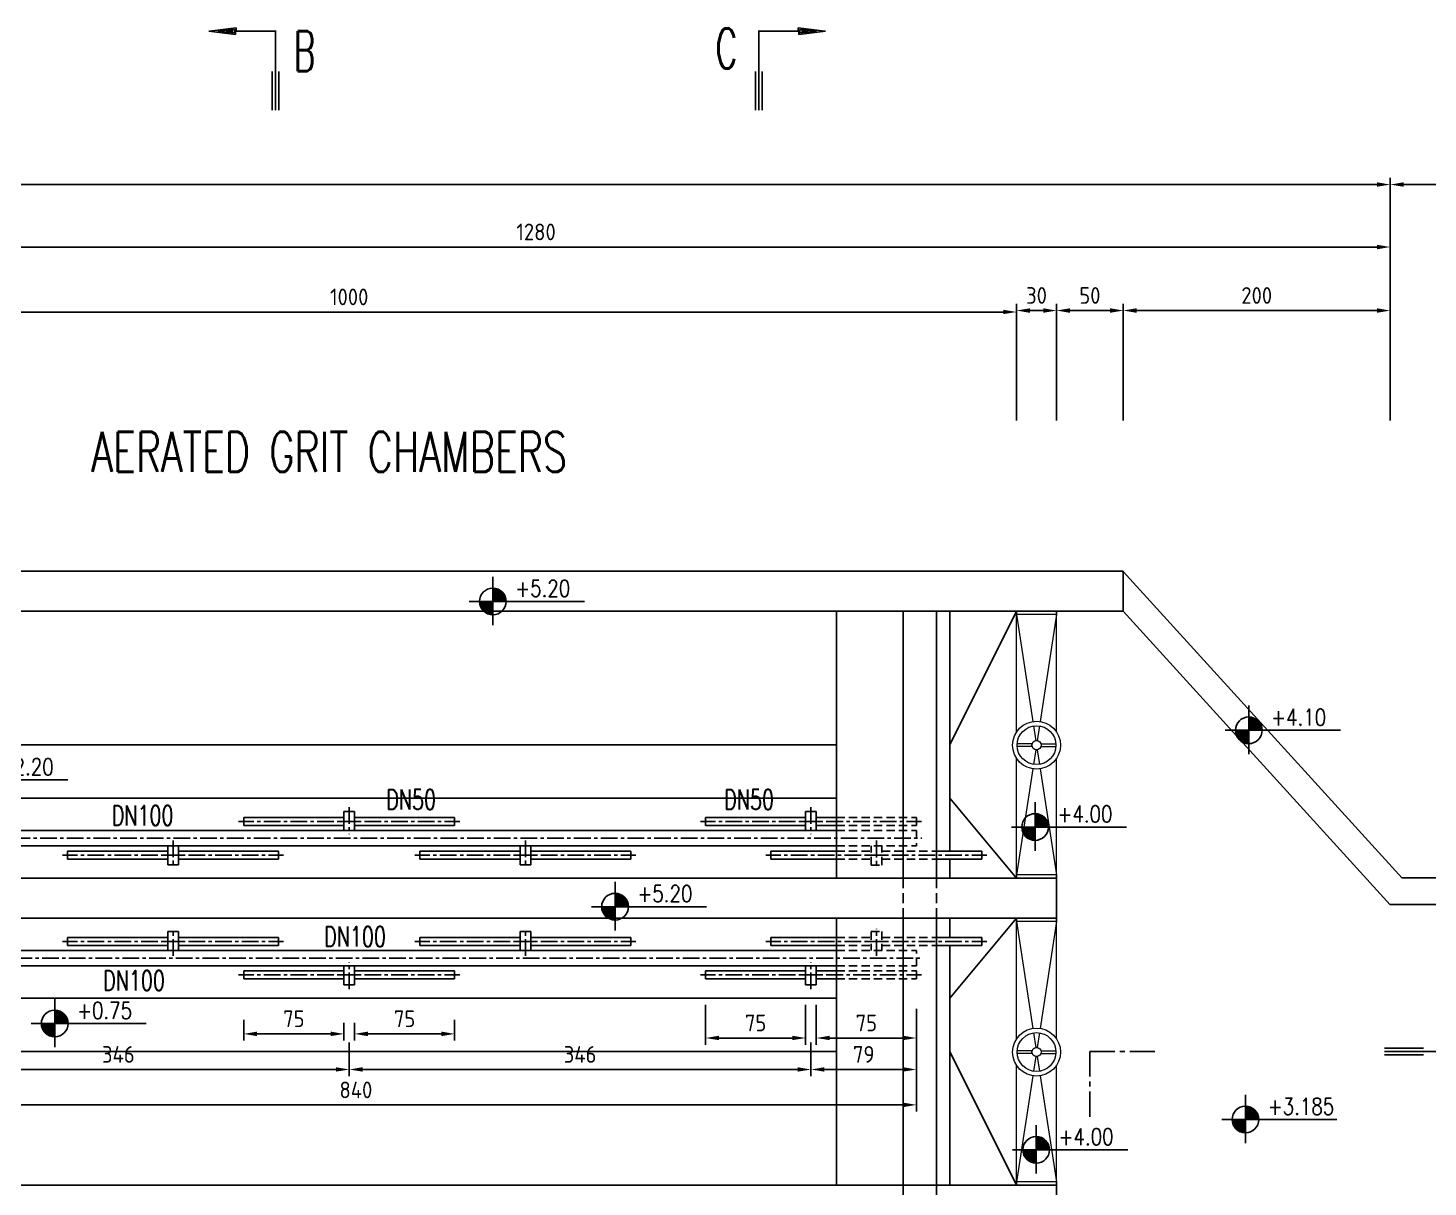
# Model space of a CAD drawing. Header units: inches. Extents: x 113285 to 117969, y -9404 to -6149.
# Drawn here: x 115717 to 116766, y -7018 to -6149 of the extents above; entities that cross this region are included whole.
import ezdxf
from ezdxf.enums import TextEntityAlignment as Align

# ---------------------------------------------------------------- set-up
doc = ezdxf.new("R2010")
doc.units = ezdxf.units.IN
doc.header["$MEASUREMENT"] = 0
doc.linetypes.add('CENTER', pattern=[2, 1.25, -0.25, 0.25, -0.25])
doc.linetypes.add('HIDDEN', pattern=[0.375, 0.25, -0.125])
for name, color, linetype in [('1', 1, 'Continuous'), ('2', 2, 'Continuous'), ('3', 3, 'Continuous'), ('4', 4, 'Continuous'), ('KOT', 2, 'Continuous'), ('OLCU', 2, 'Continuous'), ('YAZI', 7, 'Continuous'), ('YAZI02', 2, 'Continuous'), ('YAZI03', 3, 'Continuous')]:
    doc.layers.add(name, color=color, linetype=linetype)
doc.styles.add('A5', font='romanstw.shx', dxfattribs={"width": 0.5})
doc.styles.add('A6', font='romanstw.shx', dxfattribs={"width": 0.6})
doc.styles.add('PASSDIN', font='isocp.shx')
doc.styles.add('TROMANS', font='romanstw.shx')
doc.dimstyles.get("Standard").update_dxf_attribs({"dimscale": 5, "dimtxt": 2.5, "dimasz": 2, "dimexe": 1, "dimexo": 1, "dimgap": 1, "dimtad": 1, "dimdec": 8, "dimzin": 12, "dimdsep": 46, "dimtxsty": 'PASSDIN', "dimcen": 2, "dimadec": 1, "dimazin": 3, "dimtfac": 1, "dimtdec": 8, "dimtix": 1, "dimtofl": 0, "dimtmove": 0, "dimatfit": 3, "dimfxl": 0, "dimtolj": 1, "dimtzin": 0, "dimarcsym": 0})

# ---------------------------------------------------------------- blocks, each defined once
blk = doc.blocks.new('*D70')
at = {"layer": 'Defpoints', "color": 0}
for p in [(116737.7, -6361), (116537.7, -6448.5), (116737.7, -6448.5)]:
    blk.add_point(p, dxfattribs=at)
at = {"layer": 'OLCU', "color": 0, "lineweight": -2}
for p, q in [((116537.7, -6443.5), (116537.7, -6356)), ((116737.7, -6443.5), (116737.7, -6356)), ((116547.7, -6361), (116727.7, -6361))]:
    blk.add_line(p, q, dxfattribs=at)
at = {"layer": 'OLCU', "color": 0}
for points in [[(116547.7, -6359.3), (116547.7, -6362.7), (116537.7, -6361)], [(116727.7, -6359.3), (116727.7, -6362.7), (116737.7, -6361)]]:
    blk.add_solid(points, dxfattribs=at)
at = {"layer": 'OLCU', "color": 0, "insert": (116637.7, -6349.7), "char_height": 12.5, "attachment_point": 5, "style": 'PASSDIN'}
blk.add_mtext('\\A1;200', dxfattribs=at)
blk = doc.blocks.new('*D50')
at = {"layer": 'Defpoints', "color": 0}
for p in [(113407.7, -6266.6), (113407.7, -6448.5), (116737.7, -6448.5)]:
    blk.add_point(p, dxfattribs=at)
at = {"layer": 'OLCU', "color": 0, "lineweight": -2}
for p, q in [((113407.7, -6443.5), (113407.7, -6261.6)), ((116737.7, -6443.5), (116737.7, -6261.6)), ((116727.7, -6266.6), (113417.7, -6266.6))]:
    blk.add_line(p, q, dxfattribs=at)
at = {"layer": 'OLCU', "color": 0}
for points in [[(113417.7, -6264.9), (113417.7, -6268.2), (113407.7, -6266.6)], [(116727.7, -6264.9), (116727.7, -6268.2), (116737.7, -6266.6)]]:
    blk.add_solid(points, dxfattribs=at)
at = {"layer": 'OLCU', "color": 0, "insert": (115072.7, -6255.3), "char_height": 12.5, "attachment_point": 5, "style": 'PASSDIN'}
blk.add_mtext('\\A1;3330', dxfattribs=at)
blk = doc.blocks.new('*D49')
at = {"layer": 'Defpoints', "color": 0}
for p in [(115457.7, -6313.4), (115457.7, -6448.5), (116737.7, -6448.5)]:
    blk.add_point(p, dxfattribs=at)
at = {"layer": 'OLCU', "color": 0, "lineweight": -2}
for p, q in [((115457.7, -6443.5), (115457.7, -6308.4)), ((116727.7, -6313.4), (115467.7, -6313.4)), ((116737.7, -6443.5), (116737.7, -6308.4))]:
    blk.add_line(p, q, dxfattribs=at)
at = {"layer": 'OLCU', "color": 0}
for points in [[(115467.7, -6311.7), (115467.7, -6315.1), (115457.7, -6313.4)], [(116727.7, -6311.7), (116727.7, -6315.1), (116737.7, -6313.4)]]:
    blk.add_solid(points, dxfattribs=at)
at = {"layer": 'OLCU', "color": 0, "insert": (116097.7, -6302.1), "char_height": 12.5, "attachment_point": 5, "style": 'PASSDIN'}
blk.add_mtext('\\A1;1280', dxfattribs=at)
blk = doc.blocks.new('*D48')
at = {"layer": 'Defpoints', "color": 0}
for p in [(116537.7, -6361), (116487.7, -6448.5), (116537.7, -6448.5)]:
    blk.add_point(p, dxfattribs=at)
at = {"layer": 'OLCU', "color": 0, "lineweight": -2}
for p, q in [((116487.7, -6443.5), (116487.7, -6356)), ((116537.7, -6443.5), (116537.7, -6356)), ((116497.7, -6361), (116527.7, -6361))]:
    blk.add_line(p, q, dxfattribs=at)
at = {"layer": 'OLCU', "color": 0}
for points in [[(116497.7, -6359.3), (116497.7, -6362.7), (116487.7, -6361)], [(116527.7, -6359.3), (116527.7, -6362.7), (116537.7, -6361)]]:
    blk.add_solid(points, dxfattribs=at)
at = {"layer": 'OLCU', "color": 0, "insert": (116512.7, -6349.7), "char_height": 12.5, "attachment_point": 5, "style": 'PASSDIN'}
blk.add_mtext('\\A1;50', dxfattribs=at)
blk = doc.blocks.new('*D47')
at = {"layer": 'Defpoints', "color": 0}
for p in [(116487.7, -6361), (116457.7, -6448.5), (116487.7, -6448.5)]:
    blk.add_point(p, dxfattribs=at)
at = {"layer": 'OLCU', "color": 0, "lineweight": -2}
for p, q in [((116457.7, -6443.5), (116457.7, -6356)), ((116487.7, -6443.5), (116487.7, -6356)), ((116467.7, -6361), (116477.7, -6361))]:
    blk.add_line(p, q, dxfattribs=at)
at = {"layer": 'OLCU', "color": 0}
for points in [[(116467.7, -6359.3), (116467.7, -6362.7), (116457.7, -6361)], [(116477.7, -6359.3), (116477.7, -6362.7), (116487.7, -6361)]]:
    blk.add_solid(points, dxfattribs=at)
at = {"layer": 'OLCU', "color": 0, "insert": (116472.7, -6349.7), "char_height": 12.5, "attachment_point": 5, "style": 'PASSDIN'}
blk.add_mtext('\\A1;30', dxfattribs=at)
blk = doc.blocks.new('*D46')
at = {"layer": 'Defpoints', "color": 0}
for p in [(116457.7, -6362.1), (115457.7, -6448.5), (116457.7, -6448.5)]:
    blk.add_point(p, dxfattribs=at)
at = {"layer": 'OLCU', "color": 0, "lineweight": -2}
for p, q in [((115457.7, -6443.5), (115457.7, -6357.1)), ((115467.7, -6362.1), (116447.7, -6362.1)), ((116457.7, -6443.5), (116457.7, -6357.1))]:
    blk.add_line(p, q, dxfattribs=at)
at = {"layer": 'OLCU', "color": 0}
for points in [[(115467.7, -6360.4), (115467.7, -6363.7), (115457.7, -6362.1)], [(116447.7, -6360.4), (116447.7, -6363.7), (116457.7, -6362.1)]]:
    blk.add_solid(points, dxfattribs=at)
at = {"layer": 'OLCU', "color": 0, "insert": (115957.7, -6350.8), "char_height": 12.5, "attachment_point": 5, "style": 'PASSDIN'}
blk.add_mtext('\\A1;1000', dxfattribs=at)
blk = doc.blocks.new('*D94')
at = {"layer": 'Defpoints', "color": 0}
for p in [(117117.7, -6266.6), (116737.7, -6448.5), (117117.7, -6448.5)]:
    blk.add_point(p, dxfattribs=at)
at = {"layer": 'OLCU', "color": 0, "lineweight": -2}
for p, q in [((116737.7, -6443.5), (116737.7, -6261.6)), ((117117.7, -6443.5), (117117.7, -6261.6)), ((116747.7, -6266.6), (117107.7, -6266.6))]:
    blk.add_line(p, q, dxfattribs=at)
at = {"layer": 'OLCU', "color": 0}
for points in [[(116747.7, -6264.9), (116747.7, -6268.2), (116737.7, -6266.6)], [(117107.7, -6264.9), (117107.7, -6268.2), (117117.7, -6266.6)]]:
    blk.add_solid(points, dxfattribs=at)
at = {"layer": 'OLCU', "color": 0, "insert": (116927.7, -6255.3), "char_height": 12.5, "attachment_point": 5, "style": 'PASSDIN'}
blk.add_mtext('\\A1;380', dxfattribs=at)
blk = doc.blocks.new('*D101')
at = {"layer": 'Defpoints', "color": 0}
for p in [(115542.7, -6916.4), (116382.7, -6929.8), (116382.7, -6956.3)]:
    blk.add_point(p, dxfattribs=at)
at = {"layer": 'OLCU', "color": 0, "lineweight": -2}
for p, q in [((115542.7, -6921.4), (115542.7, -6961.3)), ((116382.7, -6934.8), (116382.7, -6961.3)), ((115552.7, -6956.3), (116372.7, -6956.3))]:
    blk.add_line(p, q, dxfattribs=at)
at = {"layer": 'OLCU', "color": 0}
for points in [[(115552.7, -6954.6), (115552.7, -6958), (115542.7, -6956.3)], [(116372.7, -6954.6), (116372.7, -6958), (116382.7, -6956.3)]]:
    blk.add_solid(points, dxfattribs=at)
at = {"layer": 'OLCU', "color": 0, "insert": (115962.7, -6945.1), "char_height": 12.5, "attachment_point": 5, "style": 'PASSDIN'}
blk.add_mtext('\\A1;840', dxfattribs=at)
blk = doc.blocks.new('*D102')
at = {"layer": 'Defpoints', "color": 0}
for p in [(116303.7, -6904.6), (116382.7, -6906.2), (116303.7, -6929.8)]:
    blk.add_point(p, dxfattribs=at)
at = {"layer": 'OLCU', "color": 0, "lineweight": -2}
for p, q in [((116303.7, -6909.6), (116303.7, -6934.8)), ((116382.7, -6911.2), (116382.7, -6934.8)), ((116372.7, -6929.8), (116313.7, -6929.8))]:
    blk.add_line(p, q, dxfattribs=at)
at = {"layer": 'OLCU', "color": 0}
for points in [[(116313.7, -6928.1), (116313.7, -6931.4), (116303.7, -6929.8)], [(116372.7, -6928.1), (116372.7, -6931.4), (116382.7, -6929.8)]]:
    blk.add_solid(points, dxfattribs=at)
at = {"layer": 'OLCU', "color": 0, "insert": (116343.2, -6918.5), "char_height": 12.5, "attachment_point": 5, "style": 'PASSDIN'}
blk.add_mtext('\\A1;79', dxfattribs=at)
blk = doc.blocks.new('*D103')
at = {"layer": 'Defpoints', "color": 0}
for p in [(116307.7, -6876.4), (116382.7, -6879.3), (116382.7, -6906.2)]:
    blk.add_point(p, dxfattribs=at)
at = {"layer": 'OLCU', "color": 0, "lineweight": -2}
for p, q in [((116307.7, -6881.4), (116307.7, -6911.2)), ((116382.7, -6884.3), (116382.7, -6911.2)), ((116317.7, -6906.2), (116372.7, -6906.2))]:
    blk.add_line(p, q, dxfattribs=at)
at = {"layer": 'OLCU', "color": 0}
for points in [[(116317.7, -6904.5), (116317.7, -6907.8), (116307.7, -6906.2)], [(116372.7, -6904.5), (116372.7, -6907.8), (116382.7, -6906.2)]]:
    blk.add_solid(points, dxfattribs=at)
at = {"layer": 'OLCU', "color": 0, "insert": (116345.2, -6894.9), "char_height": 12.5, "attachment_point": 5, "style": 'PASSDIN'}
blk.add_mtext('\\A1;75', dxfattribs=at)
blk = doc.blocks.new('*D104')
at = {"layer": 'Defpoints', "color": 0}
for p in [(115957.7, -6904.6), (116303.7, -6904.6), (115957.7, -6929.8)]:
    blk.add_point(p, dxfattribs=at)
at = {"layer": 'OLCU', "color": 0, "lineweight": -2}
for p, q in [((115957.7, -6909.6), (115957.7, -6934.8)), ((116303.7, -6909.6), (116303.7, -6934.8)), ((116293.7, -6929.8), (115967.7, -6929.8))]:
    blk.add_line(p, q, dxfattribs=at)
at = {"layer": 'OLCU', "color": 0}
for points in [[(115967.7, -6928.1), (115967.7, -6931.4), (115957.7, -6929.8)], [(116293.7, -6928.1), (116293.7, -6931.4), (116303.7, -6929.8)]]:
    blk.add_solid(points, dxfattribs=at)
at = {"layer": 'OLCU', "color": 0, "insert": (116130.7, -6918.5), "char_height": 12.5, "attachment_point": 5, "style": 'PASSDIN'}
blk.add_mtext('\\A1;346', dxfattribs=at)
blk = doc.blocks.new('*D105')
at = {"layer": 'Defpoints', "color": 0}
for p in [(116224.7, -6876.4), (116299.7, -6876.4), (116224.7, -6906.2)]:
    blk.add_point(p, dxfattribs=at)
at = {"layer": 'OLCU', "color": 0, "lineweight": -2}
for p, q in [((116224.7, -6881.4), (116224.7, -6911.2)), ((116299.7, -6881.4), (116299.7, -6911.2)), ((116289.7, -6906.2), (116234.7, -6906.2))]:
    blk.add_line(p, q, dxfattribs=at)
at = {"layer": 'OLCU', "color": 0}
for points in [[(116234.7, -6904.5), (116234.7, -6907.8), (116224.7, -6906.2)], [(116289.7, -6904.5), (116289.7, -6907.8), (116299.7, -6906.2)]]:
    blk.add_solid(points, dxfattribs=at)
at = {"layer": 'OLCU', "color": 0, "insert": (116262.2, -6894.9), "char_height": 12.5, "attachment_point": 5, "style": 'PASSDIN'}
blk.add_mtext('\\A1;75', dxfattribs=at)
blk = doc.blocks.new('*D106')
at = {"layer": 'Defpoints', "color": 0}
for p in [(115961.7, -6889.7), (116036.7, -6887.5), (116036.7, -6903.1)]:
    blk.add_point(p, dxfattribs=at)
at = {"layer": 'OLCU', "color": 0, "lineweight": -2}
for p, q in [((115961.7, -6894.7), (115961.7, -6908.1)), ((116036.7, -6892.5), (116036.7, -6908.1)), ((115971.7, -6903.1), (116026.7, -6903.1))]:
    blk.add_line(p, q, dxfattribs=at)
at = {"layer": 'OLCU', "color": 0}
for points in [[(115971.7, -6901.4), (115971.7, -6904.8), (115961.7, -6903.1)], [(116026.7, -6901.4), (116026.7, -6904.8), (116036.7, -6903.1)]]:
    blk.add_solid(points, dxfattribs=at)
at = {"layer": 'OLCU', "color": 0, "insert": (115999.2, -6891.8), "char_height": 12.5, "attachment_point": 5, "style": 'PASSDIN'}
blk.add_mtext('\\A1;75', dxfattribs=at)
blk = doc.blocks.new('*D107')
at = {"layer": 'Defpoints', "color": 0}
for p in [(115878.7, -6887.5), (115953.7, -6889.7), (115953.7, -6903.1)]:
    blk.add_point(p, dxfattribs=at)
at = {"layer": 'OLCU', "color": 0, "lineweight": -2}
for p, q in [((115878.7, -6892.5), (115878.7, -6908.1)), ((115953.7, -6894.7), (115953.7, -6908.1)), ((115888.7, -6903.1), (115943.7, -6903.1))]:
    blk.add_line(p, q, dxfattribs=at)
at = {"layer": 'OLCU', "color": 0}
for points in [[(115888.7, -6901.4), (115888.7, -6904.8), (115878.7, -6903.1)], [(115943.7, -6901.4), (115943.7, -6904.8), (115953.7, -6903.1)]]:
    blk.add_solid(points, dxfattribs=at)
at = {"layer": 'OLCU', "color": 0, "insert": (115916.2, -6891.8), "char_height": 12.5, "attachment_point": 5, "style": 'PASSDIN'}
blk.add_mtext('\\A1;75', dxfattribs=at)
blk = doc.blocks.new('*D110')
at = {"layer": 'Defpoints', "color": 0}
for p in [(115611.7, -6904.6), (115957.7, -6904.6), (115611.7, -6929.8)]:
    blk.add_point(p, dxfattribs=at)
at = {"layer": 'OLCU', "color": 0, "lineweight": -2}
for p, q in [((115611.7, -6909.6), (115611.7, -6934.8)), ((115957.7, -6909.6), (115957.7, -6934.8)), ((115947.7, -6929.8), (115621.7, -6929.8))]:
    blk.add_line(p, q, dxfattribs=at)
at = {"layer": 'OLCU', "color": 0}
for points in [[(115621.7, -6928.1), (115621.7, -6931.4), (115611.7, -6929.8)], [(115947.7, -6928.1), (115947.7, -6931.4), (115957.7, -6929.8)]]:
    blk.add_solid(points, dxfattribs=at)
at = {"layer": 'OLCU', "color": 0, "insert": (115784.7, -6918.5), "char_height": 12.5, "attachment_point": 5, "style": 'PASSDIN'}
blk.add_mtext('\\A1;346', dxfattribs=at)
blk = doc.blocks.new('KOT')
at = {"layer": '2', "linetype": 'Continuous'}
h = blk.add_hatch(dxfattribs=at)
h.set_pattern_fill('ANSI37', color=256, style=0)
h.set_pattern_definition([(45, (-80.45809, -549.2205), (-0.088388348, 0.088388348), []), (135, (-80.45809, -549.2205), (-0.088388348, -0.088388348), [])])
h.paths.add_polyline_path([(1.96, 0, 0.414214), (-0.04, 2), (-0.04, 0)])
h.paths.add_polyline_path([(-0.04, 0), (-2.04, 0, 0.414214), (-0.04, -2)])
for p, q in [((-0.04, 3.71), (-0.04, -3.57)), ((-3.58, 0), (13.68, 0))]:
    blk.add_line(p, q, dxfattribs=at)
at = {"layer": '3', "linetype": 'Continuous'}
blk.add_circle((-0.04, 0), 2, dxfattribs=at)
at = {"layer": 'YAZI02', "linetype": 'Continuous', "style": 'TROMANS', "width": 0.8}
blk.add_attdef('+0.75', (3.32, 0.71), '', height=2.5, dxfattribs=at)

msp = doc.modelspace()

# ---------------------------------------------------------------- hatches: boundary and pattern name
at = {"layer": '2', "linetype": 'Continuous'}
h = msp.add_hatch(dxfattribs=at)
h.set_pattern_fill('ANSI37', color=0, scale=5, style=0)
h.set_pattern_definition([(45, (115334.9494, -9641.4484), (-0.44194174, 0.44194174), []), (135, (115334.9494, -9641.4484), (-0.44194174, -0.44194174), [])])
h.paths.add_polyline_path([(115747.03827658, -6895.34586652, 0.4142135624), (115737.03827658, -6885.34586652), (115737.03827658, -6895.34586652)])
h.paths.add_polyline_path([(115737.03827658, -6895.34586652), (115727.03827658, -6895.34586652, 0.4142135624), (115737.03827658, -6905.34586652)])

# ---------------------------------------------------------------- linework, layer by layer
at = {"layer": '1', "color": 0, "linetype": 'Continuous', "lineweight": 9}
for p, q in [((116457.69903403, -6676.87150903), (116457.69903403, -6588.90282006)), ((116457.69903403, -6588.90282006), (116469.96081725, -6668.99034206)), ((116487.69903403, -6588.90282006), (116457.69903403, -6588.90282006)), ((116487.69903403, -6588.90282006), (116475.43725081, -6668.99034206)), ((116487.69903403, -6676.87150903), (116487.69903403, -6588.90282006)), ((116470.48002727, -6672.35402546), (116472.17853791, -6683.35776566)), ((116474.9180408, -6672.35402546), (116473.21953015, -6683.35776566)), ((116469.43535018, -6685.73490829), (116458.25416063, -6685.73490829)), ((116469.43849368, -6687.73490829), (116458.25416063, -6687.73490829)), ((116472.17853791, -6690.10179648), (116470.48002727, -6701.10553667)), ((116473.21953015, -6690.10179648), (116474.9180408, -6701.10553667)), ((116475.95957439, -6687.73490829), (116487.14390744, -6687.73490829)), ((116475.96271789, -6685.73490829), (116487.14390744, -6685.73490829)), ((116457.69903403, -6783.90674207), (116457.69903403, -6696.5880531)), ((116487.69903403, -6783.90674207), (116487.69903403, -6696.5880531)), ((116469.96081725, -6704.46922008), (116457.69903403, -6783.90674207)), ((116475.43725081, -6704.46922008), (116487.69903403, -6783.90674207)), ((116487.69903403, -6783.90674207), (116457.69903403, -6783.90674207)), ((116457.69903403, -6906.87150903), (116457.69903403, -6818.90282006)), ((116457.69903403, -6818.90282006), (116469.96081725, -6898.99034206)), ((116487.69903403, -6818.90282006), (116457.69903403, -6818.90282006)), ((116487.69903403, -6818.90282006), (116475.43725081, -6898.99034206)), ((116487.69903403, -6906.87150903), (116487.69903403, -6818.90282006)), ((116470.48002727, -6902.35402546), (116472.17853791, -6913.35776566)), ((116474.9180408, -6902.35402546), (116473.21953015, -6913.35776566)), ((116469.43535018, -6915.73490829), (116458.25416063, -6915.73490829)), ((116469.43849368, -6917.73490829), (116458.25416063, -6917.73490829)), ((116472.17853791, -6920.10179648), (116470.48002727, -6931.10553667)), ((116473.21953015, -6920.10179648), (116474.9180408, -6931.10553667)), ((116475.95957439, -6917.73490829), (116487.14390744, -6917.73490829)), ((116475.96271789, -6915.73490829), (116487.14390744, -6915.73490829)), ((116457.69903403, -7013.90674207), (116457.69903403, -6926.5880531)), ((116487.69903403, -7013.90674207), (116487.69903403, -6926.5880531)), ((116469.96081725, -6934.46922008), (116457.69903403, -7013.90674207)), ((116475.43725081, -6934.46922008), (116487.69903403, -7013.90674207)), ((116487.69903403, -7013.90674207), (116457.69903403, -7013.90674207))]:
    msp.add_line(p, q, dxfattribs=at)
at = {"layer": '1', "color": 0, "linetype": 'CENTER', "ltscale": 10}
for p, q in [((115957.69903403, -6733.29764579), (115957.69903403, -6753.42462782)), ((116303.69903403, -6733.29764579), (116303.69903403, -6753.42462782)), ((115966.20782794, -6743.90674207), (115874.81604511, -6743.90674207)), ((115949.19024013, -6743.90674207), (116040.58202296, -6743.90674207)), ((115950.31271122, -6743.90674207), (115966.72563644, -6743.90674207)), ((116312.20782794, -6744.05641164), (116220.81604511, -6744.05641164)), ((116295.19024013, -6744.05641164), (116386.58202296, -6744.05641164)), ((116295.19024013, -6744.05641164), (116311.60316534, -6744.05641164)), ((115526.11698026, -6756.40674207), (116386.67017557, -6756.40674207)), ((115825.69903403, -6758.14797623), (115825.69903403, -6778.27495825)), ((116089.69903403, -6758.14797623), (116089.69903403, -6778.27495825)), ((116352.69903403, -6758.29764579), (116352.69903403, -6778.42462782)), ((115834.20782794, -6769.05641164), (115742.81604511, -6769.05641164)), ((115817.19024013, -6769.05641164), (115908.58202296, -6769.05641164)), ((116098.20782794, -6769.05641164), (116006.81604511, -6769.05641164)), ((116081.19024013, -6769.05641164), (116172.58202296, -6769.05641164)), ((116361.20782794, -6769.05641164), (116269.81604511, -6769.05641164)), ((116344.19024013, -6769.05641164), (116435.58202296, -6769.05641164)), ((115825.69903403, -6844.66550792), (115825.69903403, -6824.53852589)), ((116089.69903403, -6844.66550792), (116089.69903403, -6824.53852589)), ((116352.69903403, -6844.51583836), (116352.69903403, -6824.38885633)), ((115834.20782794, -6833.75707251), (115742.81604511, -6833.75707251)), ((115817.19024013, -6833.75707251), (115908.58202296, -6833.75707251)), ((116098.20782794, -6833.75707251), (116006.81604511, -6833.75707251)), ((116081.19024013, -6833.75707251), (116172.58202296, -6833.75707251)), ((116361.20782794, -6833.75707251), (116269.81604511, -6833.75707251)), ((116344.19024013, -6833.75707251), (116435.58202296, -6833.75707251)), ((115327.69903403, -6846.40674207), (116386.67017557, -6846.40674207)), ((115957.69903403, -6869.51583836), (115957.69903403, -6849.38885633)), ((116303.69903403, -6869.51583836), (116303.69903403, -6849.38885633)), ((115966.20782794, -6858.90674207), (115874.81604511, -6858.90674207)), ((115949.19024013, -6858.90674207), (116040.58202296, -6858.90674207)), ((115950.31271122, -6858.90674207), (115966.72563644, -6858.90674207)), ((116312.20782794, -6858.75707251), (116220.81604511, -6858.75707251)), ((116295.19024013, -6858.75707251), (116311.60316534, -6858.75707251)), ((116295.19024013, -6858.75707251), (116386.58202296, -6858.75707251))]:
    msp.add_line(p, q, dxfattribs=at)
at = {"layer": '1', "color": 0, "linetype": 'HIDDEN', "ltscale": 25}
for p, q in [((116322.69903403, -6741.05641164), (116382.69903403, -6741.05641164)), ((116382.69903403, -6747.05641164), (116382.69903403, -6741.05641164)), ((116322.69903403, -6747.05641164), (116382.69903403, -6747.05641164)), ((116322.69903403, -6750.69174207), (116382.69903403, -6750.69174207)), ((116382.69903403, -6750.69174207), (116382.69903403, -6762.12174207)), ((116322.69903403, -6762.12174207), (116382.69903403, -6762.12174207)), ((116322.69903403, -6766.05641164), (116348.69903403, -6766.05641164)), ((116348.69903403, -6776.55641164), (116348.69903403, -6762.12174207)), ((116356.69903403, -6776.55641164), (116356.69903403, -6762.12174207)), ((116356.69903403, -6766.05641164), (116397.69903403, -6766.05641164)), ((116322.69903403, -6772.05641164), (116348.69903403, -6772.05641164)), ((116348.69903403, -6776.55641164), (116356.69903403, -6776.55641164)), ((116356.69903403, -6772.05641164), (116397.69903403, -6772.05641164)), ((116348.69903403, -6826.25707251), (116356.69903403, -6826.25707251)), ((116348.69903403, -6826.25707251), (116348.69903403, -6840.69174207)), ((116356.69903403, -6826.25707251), (116356.69903403, -6840.69174207)), ((116322.69903403, -6830.75707251), (116348.69903403, -6830.75707251)), ((116322.69903403, -6836.75707251), (116348.69903403, -6836.75707251)), ((116356.69903403, -6830.75707251), (116397.69903403, -6830.75707251)), ((116356.69903403, -6836.75707251), (116397.69903403, -6836.75707251)), ((116322.69903403, -6840.69174207), (116382.69903403, -6840.69174207)), ((116382.69903403, -6852.12174207), (116382.69903403, -6840.69174207)), ((116322.69903403, -6852.12174207), (116382.69903403, -6852.12174207)), ((116322.69903403, -6855.75707251), (116382.69903403, -6855.75707251)), ((116382.69903403, -6855.75707251), (116382.69903403, -6861.75707251)), ((116322.69903403, -6861.75707251), (116382.69903403, -6861.75707251))]:
    msp.add_line(p, q, dxfattribs=at)
at = {"layer": '1', "color": 0, "linetype": 'Continuous', "lineweight": 9}
for centre, radius in [((116472.69903403, -6686.72978107), 17.94952722), ((116472.69903403, -6686.72978107), 14.54600771), ((116472.69903403, -6686.72978107), 3.4119502), ((116472.69903403, -6916.72978107), 17.94952722), ((116472.69903403, -6916.72978107), 14.54600771), ((116472.69903403, -6916.72978107), 3.4119502)]:
    msp.add_circle(centre, radius, dxfattribs=at)
at = {"layer": '2', "color": 0, "linetype": 'Continuous'}
for p, q in [((116322.69903403, -6586.40674207), (116322.69903403, -6786.40674207)), ((116372.69903403, -6586.40674207), (116372.69903403, -6786.40674207)), ((116397.69903403, -6586.40674207), (116397.69903403, -6786.40674207)), ((116407.69903403, -6686.40674207), (116457.69903403, -6586.40674207)), ((116407.69903403, -6586.40674207), (116407.69903403, -6766.05641164)), ((116457.69903403, -6586.40674207), (116457.69903403, -6588.90282006)), ((116487.69903403, -6588.90282006), (116487.69903403, -6586.40674207)), ((116322.69903403, -6686.40674207), (115507.69903403, -6686.40674207)), ((116322.69903403, -6726.40674207), (115507.69903403, -6726.40674207)), ((116407.69903403, -6726.40674207), (116457.69903403, -6786.40674207)), ((116407.69903403, -6772.05641164), (116407.69903403, -6786.40674207)), ((116457.69903403, -6783.90674207), (116457.69903403, -6786.40674207)), ((116487.69903403, -6783.90674207), (116487.69903403, -6786.40674207)), ((116322.69903403, -6816.40674207), (116322.69903403, -7016.40674207)), ((116372.69903403, -6816.40674207), (116372.69903403, -7016.40674207)), ((116397.69903403, -6816.40674207), (116397.69903403, -7016.40674207)), ((116407.69903403, -6876.40674207), (116457.69903403, -6816.40674207)), ((116407.69903403, -6816.40674207), (116407.69903403, -6830.75707251)), ((116457.69903403, -6816.40674207), (116457.69903403, -6818.90282006)), ((116407.69903403, -6836.75707251), (116407.69903403, -7016.40674207)), ((116322.69903403, -6876.40674207), (115507.69903403, -6876.40674207)), ((115737.03827658, -6876.77771636), (115737.03827658, -6913.18405685)), ((115719.33315228, -6895.34586652), (115805.63145819, -6895.34586652)), ((116322.69903403, -6916.40674207), (115507.69903403, -6916.40674207)), ((116407.69903403, -6916.40674207), (116457.69903403, -7016.40674207)), ((116457.69903403, -7013.90674207), (116457.69903403, -7016.40674207)), ((116487.69903403, -7013.90674207), (116487.69903403, -7016.40674207))]:
    msp.add_line(p, q, dxfattribs=at)
at = {"layer": '2', "color": 0}
for p, q in [((115953.69903403, -6740.90674207), (115878.69903403, -6740.90674207)), ((115878.69903403, -6746.90674207), (115878.69903403, -6740.90674207)), ((115953.69903403, -6736.40674207), (115961.69903403, -6736.40674207)), ((115953.69903403, -6736.40674207), (115953.69903403, -6750.69174207)), ((115961.69903403, -6736.40674207), (115961.69903403, -6750.69174207)), ((115961.69903403, -6740.90674207), (116036.69903403, -6740.90674207)), ((116036.69903403, -6746.90674207), (116036.69903403, -6740.90674207)), ((116299.69903403, -6741.05641164), (116224.69903403, -6741.05641164)), ((116224.69903403, -6747.05641164), (116224.69903403, -6741.05641164)), ((116299.69903403, -6736.55641164), (116299.69903403, -6750.69174207)), ((116299.69903403, -6736.55641164), (116307.69903403, -6736.55641164)), ((116307.69903403, -6736.55641164), (116307.69903403, -6750.69174207)), ((116307.69903403, -6741.05641164), (116322.69903403, -6741.05641164)), ((115532.69903403, -6750.69174207), (116322.69903403, -6750.69174207)), ((115953.69903403, -6746.90674207), (115878.69903403, -6746.90674207)), ((115961.69903403, -6746.90674207), (116036.69903403, -6746.90674207)), ((116299.69903403, -6747.05641164), (116224.69903403, -6747.05641164)), ((116307.69903403, -6747.05641164), (116322.69903403, -6747.05641164)), ((115548.41403403, -6762.12174207), (116322.69903403, -6762.12174207)), ((115821.69903403, -6766.05641164), (115746.69903403, -6766.05641164)), ((115746.69903403, -6772.05641164), (115746.69903403, -6766.05641164)), ((115821.69903403, -6776.40674207), (115821.69903403, -6762.12174207)), ((115829.69903403, -6776.40674207), (115829.69903403, -6762.12174207)), ((115829.69903403, -6766.05641164), (115904.69903403, -6766.05641164)), ((115904.69903403, -6772.05641164), (115904.69903403, -6766.05641164)), ((116085.69903403, -6766.05641164), (116010.69903403, -6766.05641164)), ((116010.69903403, -6772.05641164), (116010.69903403, -6766.05641164)), ((116085.69903403, -6776.40674207), (116085.69903403, -6762.12174207)), ((116093.69903403, -6776.40674207), (116093.69903403, -6762.12174207)), ((116093.69903403, -6766.05641164), (116168.69903403, -6766.05641164)), ((116168.69903403, -6772.05641164), (116168.69903403, -6766.05641164)), ((116273.69903403, -6772.05641164), (116273.69903403, -6766.05641164)), ((116322.69903403, -6766.05641164), (116273.69903403, -6766.05641164)), ((116397.69903403, -6766.05641164), (116431.69903403, -6766.05641164)), ((116431.69903403, -6772.05641164), (116431.69903403, -6766.05641164)), ((115821.69903403, -6772.05641164), (115746.69903403, -6772.05641164)), ((115821.69903403, -6776.40674207), (115829.69903403, -6776.40674207)), ((115829.69903403, -6772.05641164), (115904.69903403, -6772.05641164)), ((116085.69903403, -6772.05641164), (116010.69903403, -6772.05641164)), ((116085.69903403, -6776.40674207), (116093.69903403, -6776.40674207)), ((116093.69903403, -6772.05641164), (116168.69903403, -6772.05641164)), ((116322.69903403, -6772.05641164), (116273.69903403, -6772.05641164)), ((116397.69903403, -6772.05641164), (116431.69903403, -6772.05641164)), ((116487.69903403, -6816.40674207), (116487.69903403, -6818.90282006)), ((115821.69903403, -6826.40674207), (115829.69903403, -6826.40674207)), ((115821.69903403, -6826.40674207), (115821.69903403, -6840.69174207)), ((115829.69903403, -6826.40674207), (115829.69903403, -6840.69174207)), ((116085.69903403, -6826.40674207), (116085.69903403, -6840.69174207)), ((116085.69903403, -6826.40674207), (116093.69903403, -6826.40674207)), ((116093.69903403, -6826.40674207), (116093.69903403, -6840.69174207)), ((115746.69903403, -6830.75707251), (115746.69903403, -6836.75707251)), ((115821.69903403, -6830.75707251), (115746.69903403, -6830.75707251)), ((115821.69903403, -6836.75707251), (115746.69903403, -6836.75707251)), ((115829.69903403, -6830.75707251), (115904.69903403, -6830.75707251)), ((115829.69903403, -6836.75707251), (115904.69903403, -6836.75707251)), ((115904.69903403, -6830.75707251), (115904.69903403, -6836.75707251)), ((116010.69903403, -6830.75707251), (116010.69903403, -6836.75707251)), ((116085.69903403, -6830.75707251), (116010.69903403, -6830.75707251)), ((116085.69903403, -6836.75707251), (116010.69903403, -6836.75707251)), ((116093.69903403, -6830.75707251), (116168.69903403, -6830.75707251)), ((116093.69903403, -6836.75707251), (116168.69903403, -6836.75707251)), ((116168.69903403, -6830.75707251), (116168.69903403, -6836.75707251)), ((116322.69903403, -6830.75707251), (116273.69903403, -6830.75707251)), ((116273.69903403, -6830.75707251), (116273.69903403, -6836.75707251)), ((116322.69903403, -6836.75707251), (116273.69903403, -6836.75707251)), ((116397.69903403, -6830.75707251), (116431.69903403, -6830.75707251)), ((116397.69903403, -6836.75707251), (116431.69903403, -6836.75707251)), ((116431.69903403, -6830.75707251), (116431.69903403, -6836.75707251)), ((115548.41403403, -6840.69174207), (116322.69903403, -6840.69174207)), ((115542.69903403, -6852.12174207), (116322.69903403, -6852.12174207)), ((115878.69903403, -6855.90674207), (115878.69903403, -6861.90674207)), ((115953.69903403, -6855.90674207), (115878.69903403, -6855.90674207)), ((115953.69903403, -6866.40674207), (115953.69903403, -6852.12174207)), ((115961.69903403, -6866.40674207), (115961.69903403, -6852.12174207)), ((115961.69903403, -6855.90674207), (116036.69903403, -6855.90674207)), ((116036.69903403, -6855.90674207), (116036.69903403, -6861.90674207)), ((116224.69903403, -6855.75707251), (116224.69903403, -6861.75707251)), ((116299.69903403, -6855.75707251), (116224.69903403, -6855.75707251)), ((116299.69903403, -6866.25707251), (116299.69903403, -6852.12174207)), ((116307.69903403, -6866.25707251), (116307.69903403, -6852.12174207)), ((116307.69903403, -6855.75707251), (116322.69903403, -6855.75707251)), ((115953.69903403, -6861.90674207), (115878.69903403, -6861.90674207)), ((115953.69903403, -6866.40674207), (115961.69903403, -6866.40674207)), ((115961.69903403, -6861.90674207), (116036.69903403, -6861.90674207)), ((116299.69903403, -6861.75707251), (116224.69903403, -6861.75707251)), ((116299.69903403, -6866.25707251), (116307.69903403, -6866.25707251)), ((116307.69903403, -6861.75707251), (116322.69903403, -6861.75707251))]:
    msp.add_line(p, q, dxfattribs=at)
at = {"layer": '2', "color": 0, "linetype": 'HIDDEN', "ltscale": 30}
for p, q in [((116372.69903403, -6786.40674207), (116372.69903403, -6816.40674207)), ((116397.69903403, -6786.40674207), (116397.69903403, -6816.40674207)), ((116372.69903403, -7016.40674207), (116372.69903403, -7046.40674207)), ((116397.69903403, -7016.40674207), (116397.69903403, -7046.40674207))]:
    msp.add_line(p, q, dxfattribs=at)
at = {"layer": '4', "color": 0, "linetype": 'Continuous'}
for p, q in [((116537.69903403, -6556.40674207), (115427.69903403, -6556.40674207)), ((116537.69903403, -6556.40674207), (116537.69903403, -6586.40674207)), ((116746.54643176, -6786.40674207), (116537.69903403, -6556.67460458)), ((116537.69903403, -6586.40674207), (115457.69903403, -6586.40674207)), ((116737.69903403, -6806.40674207), (116537.69903403, -6586.40674207)), ((116487.69903403, -6786.40674207), (115547.1053839, -6786.40674207)), ((116487.76393828, -6786.40674207), (116487.69903403, -6816.40674207)), ((116746.54643176, -6786.13887957), (117137.69903403, -6786.13887957)), ((116737.69903403, -6806.13887957), (117117.69903403, -6806.13887957)), ((116487.69903403, -6816.40674207), (115457.69903403, -6816.40674207)), ((116487.69903403, -7016.40674207), (115457.69903403, -7016.40674207)), ((116487.69903403, -7016.40674207), (116487.69903403, -7046.40674207))]:
    msp.add_line(p, q, dxfattribs=at)
at = {"layer": 'KOT', "color": 0, "linetype": 'Continuous'}
msp.add_circle((115737.03827658, -6895.34586652), 10, dxfattribs=at)
at = {"layer": 'YAZI', "color": 0}
for p, q in [((115872.40227257, -6154.24990695), (115852.40227257, -6151.74990695)), ((115852.90227257, -6151.74990695), (115872.90227257, -6149.24990695)), ((115859.15227257, -6151.74990695), (115871.65227257, -6150.49990695)), ((115871.65227257, -6152.99990695), (115859.15227257, -6151.74990695)), ((115870.40227257, -6151.74990695), (115865.40227257, -6151.74990695)), ((115871.65227257, -6150.49990695), (115871.65227257, -6152.99990695)), ((115872.40227257, -6151.74990695), (115872.40227257, -6154.24990695)), ((115872.90227257, -6149.24990695), (115872.90227257, -6151.74990695)), ((115902.90227257, -6151.74990695), (115872.90227257, -6151.74990695)), ((115902.40227257, -6181.74990695), (115902.40227257, -6151.74990695)), ((116264.17840588, -6151.74990695), (116294.17840588, -6151.74990695)), ((116264.67840588, -6181.74990695), (116264.67840588, -6151.74990695)), ((116294.17840588, -6149.24990695), (116294.17840588, -6151.74990695)), ((116314.17840588, -6151.74990695), (116294.17840588, -6149.24990695)), ((116294.67840588, -6151.74990695), (116294.67840588, -6154.24990695)), ((116294.67840588, -6154.24990695), (116314.67840588, -6151.74990695)), ((116295.42840588, -6150.49990695), (116295.42840588, -6152.99990695)), ((116307.92840588, -6151.74990695), (116295.42840588, -6150.49990695)), ((116295.42840588, -6152.99990695), (116307.92840588, -6151.74990695)), ((116296.67840588, -6151.74990695), (116301.67840588, -6151.74990695)), ((115899.90227257, -6210.81821395), (115899.90227257, -6181.74990695)), ((115902.40227257, -6210.81821395), (115902.40227257, -6181.74990695)), ((115904.90227257, -6210.81821395), (115904.90227257, -6181.74990695)), ((116262.17840588, -6210.81821395), (116262.17840588, -6181.74990695)), ((116264.67840588, -6210.81821395), (116264.67840588, -6181.74990695)), ((116267.17840588, -6210.81821395), (116267.17840588, -6181.74990695)), ((116733.50595407, -6913.90674207), (116762.57426106, -6913.90674207)), ((116733.50595407, -6916.40674207), (116762.57426106, -6916.40674207)), ((116733.50595407, -6918.90674207), (116762.57426106, -6918.90674207)), ((116762.57426106, -6916.40674207), (116792.57426106, -6916.40674207))]:
    msp.add_line(p, q, dxfattribs=at)
at = {"layer": 'YAZI', "color": 0, "linetype": 'CENTER', "ltscale": 15}
for q in [(116512.69903403, -6966.40674207), (116562.69903403, -6916.40674207)]:
    msp.add_line((116512.69903403, -6916.40674207), q, dxfattribs=at)

# ---------------------------------------------------------------- block references
at = {"layer": 'KOT', "color": 0, "linetype": 'Continuous', "xscale": 5, "yscale": 5, "zscale": 5}
for p, values in [((116065.52233877, -6579.00286798), {'+0.75': '+5.20'}), ((116631.93936942, -6675.58878428), {'+0.75': '+4.10'}), ((115678.51047071, -6712.78929327), {'+0.75': '+2.20'}), ((116471.81639381, -6748.08329233), {'+0.75': '+4.00'}), ((116157.09748057, -6807.7705883), {'+0.75': '+5.20'}), ((116629.41110767, -6967.25272736), {'+0.75': '+3.185'}), ((116472.65915252, -6990.0126272), {'+0.75': '+4.00'})]:
    msp.add_blockref('KOT', p, dxfattribs=at).add_auto_attribs(values)

# ---------------------------------------------------------------- texts
at = {"layer": 'KOT', "color": 0, "linetype": 'Continuous', "style": 'TROMANS', "width": 0.8}
msp.add_attdef('+0.75', (115753.84029585, -6891.81915226), '.', height=12.5, dxfattribs=at)
at = {"layer": 'YAZI', "color": 0, "style": 'A6', "width": 0.6}
for s, p in [('B', (115924.27408088, -6181.54541677)), ('C', (116240.30659756, -6179.54541677))]:
    msp.add_text(s, height=30, dxfattribs=at).set_placement(p, align=Align.CENTER)
at = {"layer": 'YAZI02', "color": 0, "style": 'A5', "width": 0.7}
for s, p in [('DN50', (116022.72615739, -6734.97202941)), ('DN50', (116275.96013475, -6734.97202941)), ('DN100', (115826.00630009, -6746.85666416)), ('DN100', (115985.21545847, -6837.73710576)), ('DN100', (115819.60412555, -6870.64651607))]:
    msp.add_text(s, height=15.0000003, dxfattribs=at).set_placement(p, align=Align.RIGHT)
at = {"layer": 'YAZI03', "color": 0, "style": 'A6', "width": 0.7}
msp.add_text('AERATED GRIT CHAMBERS', height=30, dxfattribs=at).set_placement((115942.74011871, -6481.89573947), align=Align.CENTER)

# ---------------------------------------------------------------- dimensions: what is measured, and where the dimension line sits
at = {"layer": 'OLCU', "color": 0}
for base, p1, p2, picture, middle in [((113407.6990340332, -6266.5780338622), (116737.6990340334, -6448.5), (113407.6990340332, -6448.5), '*D50', (115072.6990340333, -6255.3280338622)), ((117117.6990340334, -6266.5780338622), (116737.6990340334, -6448.5), (117117.6990340334, -6448.5), '*D94', (116927.6990340334, -6255.3280338622)), ((115457.6990340332, -6313.3861501947), (116737.6990340334, -6448.5), (115457.6990340332, -6448.5), '*D49', (116097.6990340333, -6302.1349198797)), ((116457.6990340332, -6362.0756510855), (115457.6990340332, -6448.5), (116457.6990340332, -6448.5), '*D46', (115957.6990340332, -6350.8256510855)), ((116487.6990340333, -6360.9956510855), (116457.6990340332, -6448.5), (116487.6990340333, -6448.5), '*D47', (116472.6990340333, -6349.7456510855)), ((116537.6990340337, -6360.9956510855), (116487.6990340333, -6448.5000000005), (116537.6990340337, -6448.5), '*D48', (116512.6990340335, -6349.7456510855)), ((116224.6990340332, -6906.1707301656), (116299.6990340332, -6876.4067420743), (116224.6990340332, -6876.4067420743), '*D105', (116262.1990340332, -6894.9207301656)), ((116382.6990340332, -6906.1707301656), (116307.6990340332, -6876.4067420743), (116382.6990340332, -6879.339372026), '*D103', (116345.1990340332, -6894.9207301656)), ((115953.6990340332, -6903.0878439127), (115878.6990340332, -6887.4972929934), (115953.6990340332, -6889.7472929934), '*D107', (115916.1990340332, -6891.8378439127)), ((116036.6990340332, -6903.0878439127), (115961.6990340332, -6889.7472929934), (116036.6990340332, -6887.4972929934), '*D106', (115999.1990340332, -6891.8378439127)), ((115611.6990340332, -6929.760040455), (115957.6990340332, -6904.6379394069), (115611.6990340332, -6904.6379394069), '*D110', (115784.6990340332, -6918.510040455)), ((115957.6990340332, -6929.760040455), (116303.6990340332, -6904.6379394069), (115957.6990340332, -6904.6379394072), '*D104', (116130.6990340332, -6918.510040455)), ((116303.6990340332, -6929.760040455), (116382.6990340332, -6906.1707301656), (116303.6990340332, -6904.6379394069), '*D102', (116343.1990340332, -6918.510040455)), ((116382.6990340332, -6956.3070066811), (115542.6990340333, -6916.4067420742), (116382.6990340332, -6929.760040455), '*D101', (115962.6990340332, -6945.0570066811))]:
    dim = msp.add_linear_dim(base=base, p1=p1, p2=p2, dimstyle='Standard', dxfattribs=at)
    dim.commit()
    dim.dimension.update_dxf_attribs({"geometry": picture, "text_midpoint": middle})
dim = msp.add_linear_dim(base=(116737.6990340334, -6360.9956510855), p1=(116537.6990340341, -6448.5000000005), p2=(116737.6990340334, -6448.5), dimstyle='Standard', dxfattribs=at)
dim.commit()
dim.dimension.update_dxf_attribs({"geometry": '*D70', "text_midpoint": (116637.6990340335, -6360.9956510855), "dimtype": 160})

doc.saveas('drawing.dxf')
